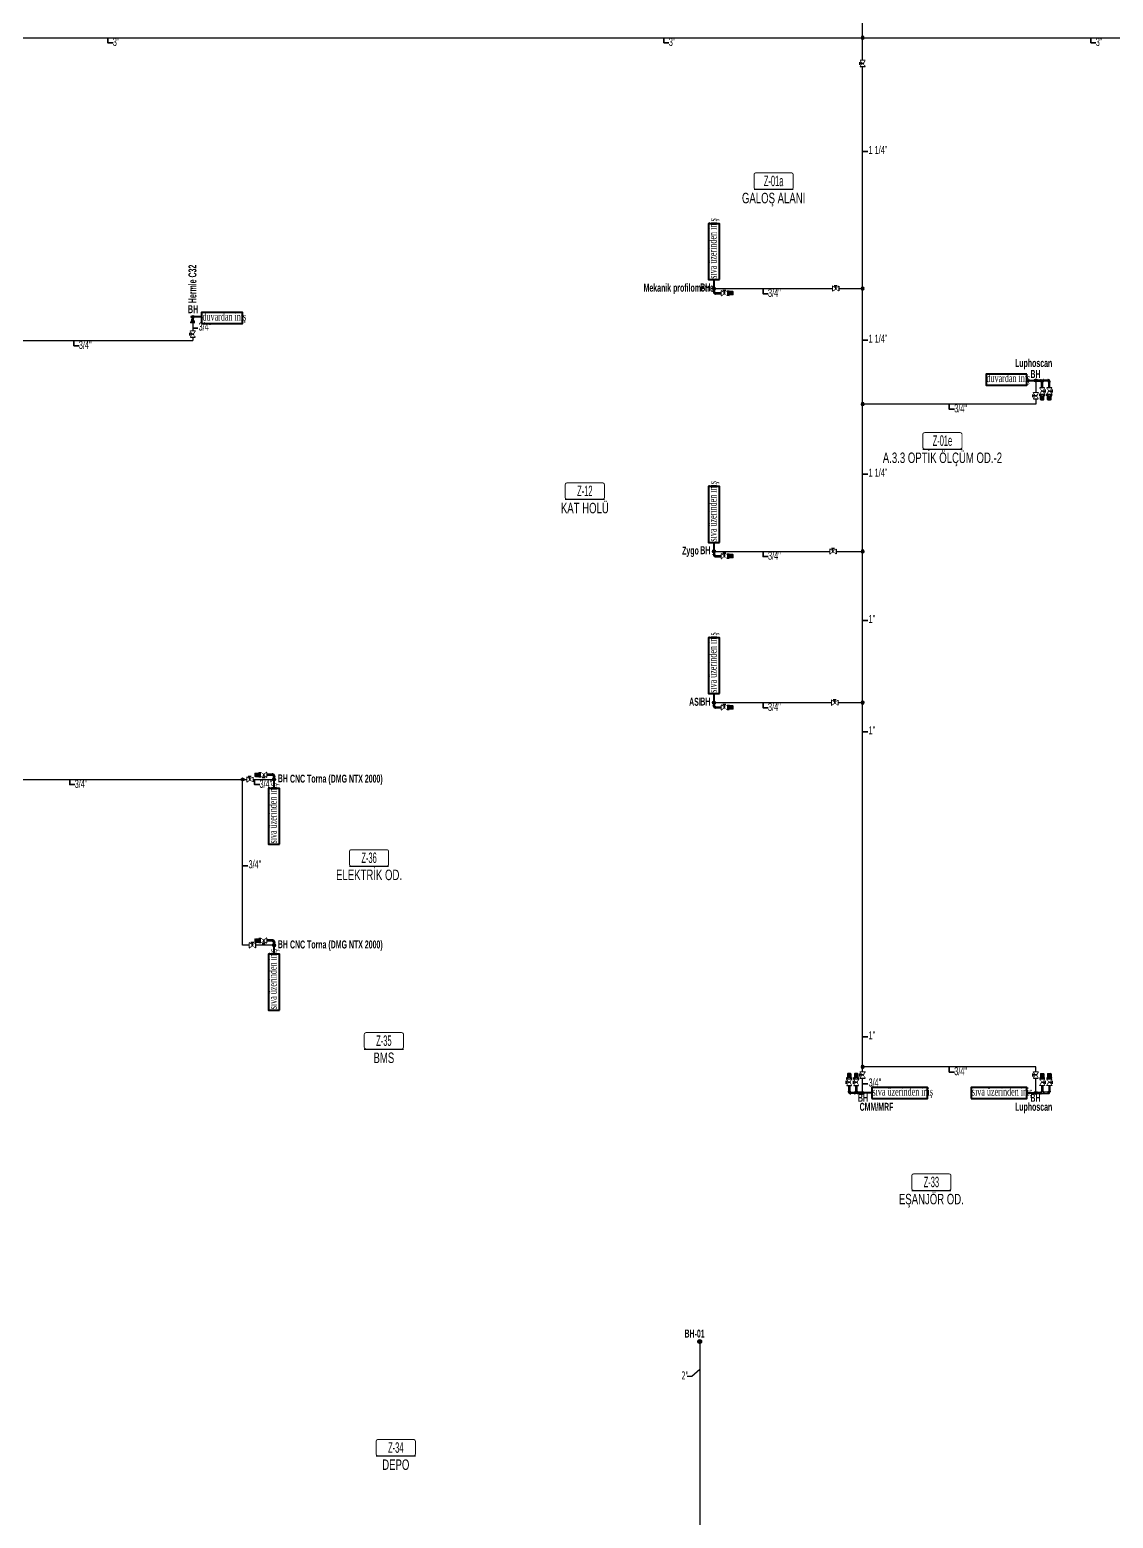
# Model space of a CAD drawing. Header units: centimetres. Extents: x 392964 to 515689, y 49661 to 58661.
# Drawn here: x 493120 to 495421, y 51812 to 54975 of the extents above; entities that cross this region are included whole.
import ezdxf
from ezdxf.enums import TextEntityAlignment as Align

# ---------------------------------------------------------------- set-up
doc = ezdxf.new("R2010")
doc.units = ezdxf.units.CM
doc.linetypes.add('MEDSISTEMBH_LINE', pattern=[1.5, 1.3, 0, -0.2])
for name, color, linetype in [('-M-MAHAL-DEBILER', 7, 'Continuous'), ('-M-MAHAL-ETIKET-NOT', 7, 'Continuous'), ('-M-MAHAL-ETIKET-NOTM', 7, 'Continuous'), ('-M-MAHAL-ETK-', 7, 'Continuous'), ('-M-MAHAL-HAVA-DEGISIM', 7, 'Continuous'), ('-M-MAHAL-NO', 7, 'Continuous'), ('-M-MAHAL-NOM', 7, 'Continuous'), ('-M-VALVE', 7, 'Continuous'), ('RAKOR02', 132, 'Continuous'), ('vana-kuresel02', 2, 'Continuous')]:
    doc.layers.add(name, color=color, linetype=linetype)
for name, color, linetype, lineweight in [('0-KRCN-BAS HAVA', 101, 'BASINÇ HAVA', 35), ('0-KRCN-IST-KÜRESEL VANA', 4, 'Continuous', 25), ('0-KRCN-SHT-KÜRESEL VANA', 4, 'Continuous', 25), ('_MDS_0', 7, 'Continuous', 30), ('_MDS_BORU_22.00X1.00_BASINÇLI HAVA', 5, 'Continuous', 30), ('_MDS_DOWN-22.00X1.00', 5, 'Continuous', 30), ('_MDS_TEE', 7, 'Continuous', 30), ('MED.GAZ YAZI', 2, '0-A_LINE', 40)]:
    doc.layers.add(name, color=color, linetype=linetype, lineweight=lineweight)
doc.styles.add('-M-ISSO-TEXT-TTF', font='ARIALN.TTF')
doc.styles.add('-M-MHLETK-NOT', font='romans.shx', dxfattribs={"width": 0.7})
doc.styles.add('-M-MHLETK-TEXT', font='ARIALN.TTF', dxfattribs={"width": 0.7})
doc.styles.add('BAYBURT XREF$0$TIMES', font='times.ttf')
doc.styles.add('BORU', font='tahoma.ttf', dxfattribs={"width": 0.5})
doc.styles.add('ON', font='ARIALN.TTF', dxfattribs={"width": 0.8, "height": 6})
doc.styles.add('OYAK', font='arialbd.ttf')
doc.styles.get("Standard").update_dxf_attribs({"font": 'arial.ttf'})
doc.styles.add('VRF CITY MULTI', font='tahoma.ttf', dxfattribs={"height": 15})
doc.linetypes.add('0-A_LINE', pattern='A,100,-1.5,["A",BORU,S=9,R=0,X=0,Y=-4.5],-9,6', length=116.5)
doc.linetypes.add('BASINÇ HAVA', pattern='A,0.5,-0.2,["BH",Standard,S=0.1,R=0,X=-0.1,Y=-0.05],-0.2', length=0.9)

# ---------------------------------------------------------------- blocks, each defined once
blk = doc.blocks.new('M-MHLETK-YNG')
at = {"layer": '-M-MAHAL-ETK-', "color": 0}
for p, q in [((-2.08, 0), (2.08, 0)), ((-1.16, 0), (-1.16, 0))]:
    blk.add_line(p, q, dxfattribs=at)
blk.add_lwpolyline([(-1.88, 1.74, 0.1, 0.1, 0), (1.88, 1.74, 0.1, 0.1, -0.414214), (2.08, 1.54, 0.1, 0.1, 0), (2.08, 0.2, 0.1, 0.1, -0.414214), (1.88, 0, 0.1, 0.1, 0), (-1.88, 0, 0.1, 0.1, -0.414214), (-2.08, 0.2, 0.1, 0.1, 0), (-2.08, 1.54, 0.1, 0.1, -0.414214)], format="xyseb", close=True, dxfattribs=at)
at = {"layer": '-M-MAHAL-DEBILER', "color": 4, "style": '-M-MHLETK-NOT', "width": 0.5, "flags": 8}
blk.add_attdef('DEBIS', text='', height=0.4, dxfattribs=at).set_placement((-2.17, 2.15), align=Align.MIDDLE_CENTER)
at = {"layer": '-M-MAHAL-DEBILER', "color": 191, "style": '-M-MHLETK-NOT', "width": 0.5, "flags": 8}
blk.add_attdef('DEBIR', text='', height=0.4, dxfattribs=at).set_placement((-1.61, 2.15), align=Align.MIDDLE_CENTER)
at = {"layer": '-M-MAHAL-DEBILER', "color": 31, "style": '-M-MHLETK-NOT', "width": 0.5, "flags": 8}
blk.add_attdef('DEBIF', text='', height=0.4, dxfattribs=at).set_placement((1.59, 2.15), align=Align.MIDDLE_CENTER)
at = {"layer": '-M-MAHAL-DEBILER', "color": 1, "style": '-M-MHLETK-NOT', "width": 0.5, "flags": 8}
blk.add_attdef('DEBIE', text='', height=0.4, dxfattribs=at).set_placement((2.32, 2.15), align=Align.MIDDLE_CENTER)
at = {"layer": '-M-MAHAL-ETIKET-NOT', "color": 3}
for tag, height, style, width, flags, p in [('KIS', 0.04, '-M-MHLETK-NOT', 0.5, 9, (-2.59, 1.62)), ('ALAN', 0.04, '-M-MHLETK-NOT', 0.5, 9, (-2.58, 1.56)), ('RH', 0.04, '-M-MHLETK-NOT', 0.5, 9, (-2.39, 1.62)), ('YUKSEKLIK', 0.04, '-M-MHLETK-NOT', 0.5, 9, (-2.32, 1.56)), ('YAZ', 0.04, '-M-MHLETK-NOT', 0.5, 9, (-2.18, 1.62)), ('MAH-ADI', 1.11, '-M-ISSO-TEXT-TTF', 0.8, 8, (0, -0.93))]:
    blk.add_attdef(tag, text='', height=height, dxfattribs=dict(at, style=style, width=width, flags=flags)).set_placement(p, align=Align.MIDDLE_CENTER)
at = {"layer": '-M-MAHAL-ETIKET-NOT', "color": 3, "style": '-M-MHLETK-NOT', "width": 0.5, "flags": 9}
for tag, p, height in [('HL', (-2.62, 1.49), 0.0286), ('KLKTR', (-2.62, 1.42), 0.04), ('RDY-BOY1', (-2.61, 1.37), 0.0286), ('RDY-BOY2', (-2.61, 1.32), 0.0286), ('RDY-BOY3', (-2.61, 1.27), 0.0286), ('RDY-BOY4', (-2.61, 1.22), 0.0286), ('KON-BOY1', (-2.61, 1.14), 0.0286), ('KON-BOY2', (-2.61, 1.09), 0.0286), ('KON-BOY3', (-2.61, 1.04), 0.0286), ('FCU-TIP1', (-2.61, 0.96), 0.0286), ('FCU-TIP2', (-2.61, 0.91), 0.0286), ('FCU-TIP3', (-2.61, 0.86), 0.0286), ('VRV-TIP1', (-2.61, 0.76), 0.0286), ('VRV-TIP2', (-2.61, 0.71), 0.0286), ('HLA', (-2.52, 1.49), 0.0286), ('FCU-ADET1', (-2.52, 0.96), 0.0286), ('FCU-ADET2', (-2.52, 0.91), 0.0286), ('FCU-ADET3', (-2.52, 0.86), 0.0286), ('VRV-ADET1', (-2.52, 0.76), 0.0286), ('VRV-ADET2', (-2.52, 0.71), 0.0286), ('RDY-TIP1', (-2.5, 1.37), 0.0286), ('RDY-TIP2', (-2.5, 1.32), 0.0286), ('RDY-TIP3', (-2.5, 1.27), 0.0286), ('RDY-TIP4', (-2.5, 1.22), 0.0286), ('KON-TIP1', (-2.5, 1.14), 0.0286), ('KON-TIP2', (-2.5, 1.09), 0.0286), ('KON-TIP3', (-2.5, 1.04), 0.0286), ('FCU-KAP1', (-2.4, 0.96), 0.0286), ('FCU-KAP2', (-2.4, 0.91), 0.0286), ('FCU-KAP3', (-2.4, 0.86), 0.0286), ('VRV-KAP1', (-2.4, 0.76), 0.0286), ('VRV-KAP2', (-2.4, 0.71), 0.0286), ('RDY-ADET1', (-2.39, 1.37), 0.0286), ('RDY-ADET2', (-2.39, 1.32), 0.0286), ('RDY-ADET3', (-2.39, 1.27), 0.0286), ('RDY-ADET4', (-2.39, 1.22), 0.0286), ('KON-ADET1', (-2.39, 1.14), 0.0286), ('KON-ADET2', (-2.39, 1.09), 0.0286), ('KON-ADET3', (-2.39, 1.04), 0.0286), ('FCU-DUY1', (-2.27, 0.96), 0.0286), ('FCU-DUY2', (-2.27, 0.91), 0.0286), ('FCU-DUY3', (-2.27, 0.86), 0.0286), ('VRV-DUY1', (-2.27, 0.76), 0.0286), ('VRV-DUY2', (-2.27, 0.71), 0.0286), ('RDY-ISI1', (-2.27, 1.37), 0.0286), ('RDY-ISI2', (-2.27, 1.32), 0.0286), ('RDY-ISI3', (-2.27, 1.27), 0.0286), ('RDY-ISI4', (-2.27, 1.22), 0.0286), ('KON-ISI1', (-2.27, 1.14), 0.0286), ('KON-ISI2', (-2.27, 1.09), 0.0286), ('KON-ISI3', (-2.27, 1.04), 0.0286), ('SHG', (-2.23, 1.49), 0.0286), ('AHU', (-2.23, 1.44), 0.0286), ('FCU-SOG1', (-2.15, 0.96), 0.0286), ('FCU-SOG2', (-2.15, 0.91), 0.0286), ('FCU-SOG3', (-2.15, 0.86), 0.0286), ('VRV-SOG1', (-2.15, 0.76), 0.0286), ('VRV-SOG2', (-2.15, 0.71), 0.0286), ('LHG', (-2.13, 1.49), 0.0286), ('RDY-BNP1', (-2.1, 1.37), 0.0286), ('RDY-BNP2', (-2.1, 1.32), 0.0286), ('RDY-BNP3', (-2.1, 1.27), 0.0286), ('RDY-BNP4', (-2.1, 1.22), 0.0286), ('KON-BNP1', (-2.1, 1.14), 0.0286), ('KON-BNP2', (-2.1, 1.09), 0.0286), ('KON-BNP3', (-2.1, 1.04), 0.0286), ('HG', (-2.04, 1.49), 0.0286), ('FCU-ISI1', (-2.04, 0.96), 0.0286), ('FCU-ISI2', (-2.04, 0.91), 0.0286), ('FCU-ISI3', (-2.04, 0.86), 0.0286), ('VRV-ISI1', (-2.04, 0.76), 0.0286), ('VRV-ISI2', (-2.04, 0.71), 0.0286), ('HGA', (-1.96, 1.49), 0.0286), ('EF', (-1.96, 1.44), 0.0286), ('RDY-BNK1', (-1.96, 1.37), 0.0286), ('RDY-BNK2', (-1.96, 1.32), 0.0286), ('RDY-BNK3', (-1.96, 1.27), 0.0286), ('RDY-BNK4', (-1.96, 1.22), 0.0286), ('KON-BNK1', (-1.96, 1.14), 0.0286), ('KON-BNK2', (-1.96, 1.09), 0.0286), ('KON-BNK3', (-1.96, 1.04), 0.0286), ('FCU-DEBI1', (-1.95, 0.96), 0.0286), ('FCU-DEBI2', (-1.95, 0.91), 0.0286), ('FCU-DEBI3', (-1.95, 0.86), 0.0286), ('VRV-DEBI1', (-1.95, 0.76), 0.0286), ('VRV-DEBI2', (-1.95, 0.71), 0.0286), ('FCU-BNP1', (-1.83, 0.96), 0.0286), ('FCU-BNP2', (-1.83, 0.91), 0.0286), ('FCU-BNP3', (-1.83, 0.86), 0.0286), ('VRV-BNP1', (-1.83, 0.76), 0.0286), ('VRV-BNP2', (-1.83, 0.71), 0.0286), ('FCU-BNK1', (-1.61, 0.96), 0.0286), ('FCU-BNK2', (-1.61, 0.91), 0.0286), ('FCU-BNK3', (-1.61, 0.86), 0.0286), ('VRV-BNK1', (-1.61, 0.76), 0.0286), ('VRV-BNK2', (-1.61, 0.71), 0.0286)]:
    blk.add_attdef(tag, p, '', height=height, dxfattribs=at)
at = {"layer": '-M-MAHAL-ETIKET-NOTM', "color": 3, "style": '-M-ISSO-TEXT-TTF', "width": 0.8, "flags": 8}
blk.add_attdef('MAH-ADI2', text='', height=1.11, dxfattribs=at).set_placement((0, -2.55), align=Align.MIDDLE_CENTER)
at = {"layer": '-M-MAHAL-HAVA-DEGISIM', "style": '-M-MHLETK-NOT', "width": 0.5, "flags": 8}
for tag, p in [('HAVADEG', (0, 3.61)), ('HAVA', (0, 2.4))]:
    blk.add_attdef(tag, text='', height=0.6, dxfattribs=at).set_placement(p, align=Align.MIDDLE_CENTER)
at = {"layer": '-M-MAHAL-NO', "color": 7, "style": '-M-MHLETK-TEXT', "width": 0.6, "flags": 8}
blk.add_attdef('MAH-NO', text='', height=1.11, dxfattribs=at).set_placement((0, 0.89), align=Align.MIDDLE_CENTER)
at = {"layer": '-M-MAHAL-NOM', "color": 7, "style": '-M-MHLETK-TEXT', "width": 0.6, "flags": 8}
blk.add_attdef('MAH-NOM', text='', height=1.11, dxfattribs=at).set_placement((0, 0.89), align=Align.MIDDLE_CENTER)
blk = doc.blocks.new('TEE')
at = {"layer": '_MDS_TEE'}
h = blk.add_hatch(color=256, dxfattribs=at)
h.dxf.hatch_style = 1
edge = h.paths.add_edge_path()
edge.add_arc((0, 0), 50, 0, 360)
blk.add_circle((0, 0), 50, dxfattribs=at)
blk = doc.blocks.new('G$C6C5B105C')
at = {"layer": '-M-VALVE', "color": 7}
for p, q in [((-3.3, 0), (-3.3, -3.4)), ((3.3, 0), (-3.3, 0)), ((-3.2, 0), (-3.2, -3.4)), ((3.2, 0), (3.2, -3.4)), ((3.3, 0), (3.3, -3.4)), ((-5, -3.3), (-5, -3.2)), ((-4.6, -3.6), (-5, -3.2)), ((-4.7, -3.6), (-5, -3.3)), ((-3.5, -3.6), (-4.6, -3.6)), ((-4.6, -3.7), (4.6, -3.7)), ((-3.2, -2.6), (-2.8, -2.6)), ((-3.2, -3.5), (-3.2, -2.6)), ((-3.1, -3.5), (-3.1, -2.6)), ((-1.8, -3.6), (-3, -3.6)), ((3, -3.7), (-3, -3.7)), ((-2.8, -2.7), (-2.8, -3.3)), ((-2.8, -2.7), (-2.7, -3.3)), ((-2.7, -2.6), (-2, -2.6)), ((-2.7, -2.7), (-2.6, -3.3)), ((-1.9, -3.3), (-1.9, -2.7)), ((-1.7, -3.3), (-1.8, -2.7)), ((-1.8, -3.3), (-1.8, -2.7)), ((-1.7, -2.6), (-1.4, -2.6)), ((-1.6, -3.3), (-1.6, -3.4)), ((-1.5, -3.3), (-1.5, -3.4)), ((-1.4, -3.7), (-1.5, -3.7)), ((-1.2, -1.5), (-1.4, -1.6)), ((-1.4, -1.6), (-1.2, -1.7)), ((-1.2, -1.7), (-1.4, -1.8)), ((-1.4, -1.8), (-1.2, -2)), ((-1.2, -2), (-1.4, -2.1)), ((-1.4, -2.1), (-1.2, -2.2)), ((-1.2, -2.2), (-1.4, -2.3)), ((-1.4, -2.3), (-1.2, -2.4)), ((-1.2, -2.4), (-1.4, -2.6)), ((-1.4, -2.6), (-1.2, -2.7)), ((-1.2, -2.7), (-1.4, -2.8)), ((-1.4, -2.8), (-1.2, -2.9)), ((-1.2, -2.9), (-1.4, -3.1)), ((-1.4, -3.1), (-1.3, -3.1)), ((-1.4, -3.1), (-1.3, -3.2)), ((-1.4, -3.2), (-1.2, -3.2)), ((-0.1, -3.7), (-1.4, -3.7)), ((-1.2, -1.3), (-1.3, -1.4)), ((-1.3, -1.4), (-1.2, -1.5)), ((-1.3, -3.2), (-1.2, -3.3)), ((1.4, -3.7), (0.1, -3.7)), ((1.3, -1.4), (1.2, -1.3)), ((1.3, -1.4), (1.2, -1.5)), ((1.2, -1.5), (1.4, -1.6)), ((1.4, -1.6), (1.2, -1.7)), ((1.2, -1.7), (1.4, -1.8)), ((1.4, -1.8), (1.2, -2)), ((1.2, -2), (1.4, -2.1)), ((1.4, -2.1), (1.2, -2.2)), ((1.2, -2.2), (1.4, -2.3)), ((1.4, -2.3), (1.2, -2.4)), ((1.2, -2.4), (1.4, -2.6)), ((1.4, -2.6), (1.2, -2.7)), ((1.2, -2.7), (1.4, -2.8)), ((1.4, -2.8), (1.2, -2.9)), ((1.2, -2.9), (1.4, -3.1)), ((1.3, -3.2), (1.2, -3.3)), ((1.4, -3), (1.3, -3)), ((1.4, -3.1), (1.3, -3.2)), ((1.7, -2.6), (1.4, -2.6)), ((1.4, -3.1), (1.4, -3.1)), ((1.5, -3.7), (1.4, -3.7)), ((1.5, -3.2), (1.5, -3.4)), ((1.6, -3.2), (1.6, -3.4)), ((1.6, -3.6), (1.7, -3.5)), ((1.7, -3.3), (1.8, -2.7)), ((1.8, -3.3), (1.8, -2.7)), ((1.8, -3.6), (3, -3.6)), ((1.9, -3.3), (1.9, -2.7)), ((2.7, -2.6), (2, -2.6)), ((2.7, -2.7), (2.6, -3.3)), ((2.8, -2.7), (2.7, -3.3)), ((2.8, -2.6), (3.2, -2.6)), ((2.8, -2.7), (2.8, -3.3)), ((3.1, -3.5), (3.1, -2.6)), ((3.2, -3.5), (3.2, -2.6)), ((3.5, -3.6), (4.6, -3.6)), ((4.6, -3.6), (5, -3.2)), ((4.7, -3.6), (5, -3.3)), ((5, -3.3), (5, -3.2))]:
    blk.add_line(p, q, dxfattribs=at)
at = {"layer": '-M-VALVE', "color": 8}
for p, q in [((-3.2, 0), (-3.3, -0.1)), ((3.3, 0), (3.2, -0.1)), ((-4.9, -3.2), (-5, -3.3)), ((-4.9, -3.3), (-4.9, -3.4)), ((-4.8, -3.4), (-4.8, -3.4)), ((-4.7, -3.5), (-4.8, -3.5)), ((-4.7, -3.6), (-4.7, -3.6)), ((-4.6, -3.6), (-4.6, -3.7)), ((-4.4, -3.6), (-4.5, -3.7)), ((-4.3, -3.6), (-4.3, -3.7)), ((-4.1, -3.6), (-4.2, -3.7)), ((-4, -3.6), (-4, -3.7)), ((-3.8, -3.6), (-3.9, -3.7)), ((-3.7, -3.6), (-3.7, -3.7)), ((-3.5, -3.6), (-3.6, -3.7)), ((-3.2, -3.5), (-3.4, -3.7)), ((-3.2, -0.2), (-3.3, -0.2)), ((-3.2, -0.3), (-3.3, -0.4)), ((-3.2, -0.5), (-3.3, -0.5)), ((-3.2, -0.6), (-3.3, -0.7)), ((-3.2, -0.7), (-3.3, -0.8)), ((-3.2, -0.9), (-3.3, -1)), ((-3.2, -1), (-3.3, -1.1)), ((-3.2, -1.2), (-3.3, -1.3)), ((-3.2, -1.4), (-3.3, -1.4)), ((-3.2, -1.5), (-3.3, -1.6)), ((-3.2, -1.7), (-3.3, -1.7)), ((-3.2, -1.8), (-3.3, -1.9)), ((-3.2, -2), (-3.3, -2)), ((-3.2, -2.1), (-3.3, -2.2)), ((-3.2, -2.3), (-3.3, -2.3)), ((-3.2, -2.4), (-3.3, -2.5)), ((-3.2, -2.6), (-3.3, -2.6)), ((-3.2, -2.7), (-3.3, -2.8)), ((-3.2, -2.9), (-3.3, -2.9)), ((-3.2, -3), (-3.3, -3.1)), ((-3.2, -3.2), (-3.3, -3.2)), ((-3.2, -3.3), (-3.3, -3.4)), ((-3.1, -3.4), (-3.2, -3.4)), ((-3.2, -3.6), (-3.1, -3.5)), ((-3.1, -3.6), (-3, -3.6)), ((-3, -3.7), (-2.9, -3.6)), ((-2.8, -3.7), (-2.7, -3.6)), ((-2.7, -3.7), (-2.6, -3.6)), ((-2.5, -3.7), (-2.4, -3.6)), ((-2.4, -3.7), (-2.3, -3.6)), ((-2.2, -3.7), (-2.1, -3.6)), ((-2.1, -3.7), (-2, -3.6)), ((-1.9, -3.7), (-1.8, -3.6)), ((-1.8, -3.7), (-1.5, -3.4)), ((-1.6, -3.4), (-1.4, -3.1)), ((1.2, -1.4), (-1.4, -1.6)), ((1.4, -1.6), (-1.4, -1.8)), ((1.4, -1.8), (-1.4, -2.1)), ((1.4, -2.1), (-1.4, -2.3)), ((1.4, -2.3), (-1.4, -2.6)), ((1.4, -2.6), (-1.4, -2.8)), ((1.4, -2.8), (-1.4, -3.1)), ((-0.4, -1.3), (-1.3, -1.4)), ((1.2, -2.9), (-1.3, -3.1)), ((-1.3, -3.2), (-1.3, -3.2)), ((-1.3, -3.2), (-1.3, -3.2)), ((0.2, -1.3), (-1.2, -1.5)), ((-1.2, -1.7), (1.2, -1.5)), ((1.2, -1.7), (-1.2, -2)), ((-1.2, -2.2), (1.2, -2)), ((1.2, -2.2), (-1.2, -2.4)), ((-1.2, -2.7), (1.2, -2.4)), ((1.2, -2.7), (-1.2, -2.9)), ((1.4, -3.1), (0.1, -3.2)), ((1.4, -3), (1.5, -3)), ((1.5, -3.1), (1.6, -3)), ((1.5, -3.2), (1.6, -3.1)), ((1.5, -3.4), (1.6, -3.3)), ((1.6, -3.5), (1.6, -3.4)), ((1.7, -3.7), (1.8, -3.6)), ((1.8, -3.7), (1.9, -3.6)), ((2, -3.7), (2.1, -3.6)), ((2.1, -3.7), (2.3, -3.6)), ((2.3, -3.7), (2.4, -3.6)), ((2.5, -3.7), (2.6, -3.6)), ((2.6, -3.7), (2.7, -3.6)), ((2.8, -3.7), (2.9, -3.6)), ((2.9, -3.7), (3, -3.6)), ((3.1, -3.5), (3.1, -3.4)), ((3.1, -3.4), (3.2, -3.4)), ((3.1, -3.7), (3.2, -3.5)), ((3.3, -0.2), (3.2, -0.2)), ((3.3, -0.3), (3.2, -0.4)), ((3.3, -0.5), (3.2, -0.5)), ((3.3, -0.6), (3.2, -0.7)), ((3.3, -0.7), (3.2, -0.8)), ((3.3, -0.9), (3.2, -1)), ((3.3, -1.1), (3.2, -1.1)), ((3.3, -1.2), (3.2, -1.3)), ((3.3, -1.4), (3.2, -1.4)), ((3.3, -1.5), (3.2, -1.6)), ((3.3, -1.7), (3.2, -1.7)), ((3.3, -1.8), (3.2, -1.9)), ((3.3, -2), (3.2, -2)), ((3.3, -2.1), (3.2, -2.2)), ((3.3, -2.3), (3.2, -2.4)), ((3.3, -2.4), (3.2, -2.5)), ((3.3, -2.6), (3.2, -2.7)), ((3.3, -2.7), (3.2, -2.8)), ((3.3, -2.9), (3.2, -3)), ((3.3, -3), (3.2, -3.1)), ((3.3, -3.2), (3.2, -3.3)), ((3.3, -3.3), (3.2, -3.4)), ((3.3, -3.5), (3.2, -3.5)), ((3.3, -3.6), (3.3, -3.6)), ((3.5, -3.6), (3.4, -3.7)), ((3.6, -3.6), (3.5, -3.7)), ((3.8, -3.6), (3.7, -3.7)), ((3.9, -3.6), (3.8, -3.7)), ((4.1, -3.6), (4, -3.7)), ((4.2, -3.6), (4.2, -3.7)), ((4.4, -3.6), (4.3, -3.7)), ((4.5, -3.6), (4.5, -3.7)), ((4.9, -3.4), (4.6, -3.7))]:
    blk.add_line(p, q, dxfattribs=at)
at = {"layer": '-M-VALVE', "color": 7, "extrusion": (2.61232e-16, 1, -2e-16)}
for p, q in [((1.3, -3.2), (-1.3, -3.2)), ((1.2, -1.3), (-1.2, -1.3))]:
    blk.add_line(p, q, dxfattribs=at)
at = {"layer": '-M-VALVE', "color": 7}
for centre, radius, start, end in [((-4.6, -3.5), 0.164, 222.6141, 270), ((-4.6, -3.5), 0.103, 222.6141, 270), ((-3.5, -3.4), 0.206, 270, 0), ((-3.5, -3.4), 0.267, 270, 0), ((-3, -3.5), 0.205, 180, 270), ((-3, -3.5), 0.103, 180, 270), ((-1.8, -3.4), 0.206, 270, 0), ((-1.8, -3.4), 0.308, 270, 0), ((-1.4, -3.3), 0.205, 92.7361, 180), ((-1.4, -3.3), 0.103, 92.7361, 180), ((-1.4, -3.4), 0.257, 270, 18.7241), ((1.4, -3.4), 0.257, 161.3204, 270), ((1.4, -3.2), 0.205, 0, 92.7361), ((1.4, -3.2), 0.103, 0, 92.7361), ((1.8, -3.4), 0.308, 180, 270), ((1.8, -3.4), 0.206, 180, 270), ((3, -3.5), 0.103, 270, 0), ((3, -3.5), 0.205, 270, 0), ((3.5, -3.4), 0.267, 180, 270), ((3.5, -3.4), 0.206, 180, 270), ((4.6, -3.5), 0.103, 270, 317.3859), ((4.6, -3.5), 0.164, 270, 317.3859)]:
    blk.add_arc(centre, radius, start, end, dxfattribs=at)
for centre, major_axis, ratio, start_param, end_param in [((-2.7, -2.7), (0, -0.103), 0.499054, 3.141593, 4.893196), ((-2.8, -2.7), (0, 0.103), 0.502318, 4.712389, 6.283185), ((-2.7, -3.3), (0, -0.108), 0.5, 4.712389, 8.034448), ((-2.6, -2.7), (0, -0.103), 0.499054, 3.141593, 4.893196), ((-2.8, -3.3), (0, -0.108), 0.5, 7.24851, 8.034448), ((-2, -2.7), (0, 0.103), 0.811399, 4.749961, 6.283185), ((-1.9, -3.3), (0, 0.108), 0.809017, 3.495105, 4.766088), ((-1.8, -3.3), (0, 0.108), 0.809017, 1.596677, 4.766088), ((-1.7, -2.7), (0, 0.103), 0.808856, 0, 1.638834), ((-1.7, -2.7), (0, 0.103), 0.808856, 0, 1.638834)]:
    blk.add_ellipse(centre, major_axis=major_axis, ratio=ratio, start_param=start_param, end_param=end_param, dxfattribs=at)
at = {"layer": '-M-VALVE', "color": 7, "extrusion": (0, 0, -1)}
for centre, major_axis, ratio, start_param, end_param in [((1.7, -2.7), (0, 0.103), 0.808856, 0, 1.638834), ((1.7, -2.7), (0, 0.103), 0.808856, 0, 1.638834), ((1.8, -3.3), (0, 0.108), 0.809017, 1.596677, 4.766088), ((1.9, -3.3), (0, 0.108), 0.809017, 3.495105, 4.766088), ((2, -2.7), (0, 0.103), 0.811399, 4.749961, 6.283185), ((2.6, -2.7), (0, -0.103), 0.499054, 3.141593, 4.893196), ((2.7, -3.3), (0, -0.108), 0.5, 4.712389, 8.034448), ((2.7, -2.7), (0, -0.103), 0.499054, 3.141593, 4.893196), ((2.8, -3.3), (0, -0.108), 0.5, 7.24851, 8.034448), ((2.8, -2.7), (0, 0.103), 0.502318, 4.712389, 6.283185)]:
    blk.add_ellipse(centre, major_axis=major_axis, ratio=ratio, start_param=start_param, end_param=end_param, dxfattribs=at)
blk = doc.blocks.new('0-MEK-SHT-KÜRESELVANA')
at = {"layer": '0-KRCN-IST-KÜRESEL VANA'}
blk.add_hatch(color=256, dxfattribs=at).paths.add_polyline_path([(1.4, 0, 1), (-1.4, 0, 1)])
for p, q in [((-1.1, 0.9), (-4.2, 3)), ((-4.2, -3.1), (-4.2, 3)), ((-4.2, 3), (-4.2, -3.1)), ((-2.4, 4.6), (2.3, 4.6)), ((0, 4.6), (-2.4, 4.6)), ((0, 0), (0, 4.6)), ((2.3, 4.6), (0, 4.6)), ((1.1, 0.8), (4.3, 3)), ((4.3, -3.1), (4.3, 3)), ((4.3, 3), (4.3, -3.1)), ((-4.2, -3.1), (-1.1, -0.9)), ((4.3, -3.1), (1.1, -0.8))]:
    blk.add_line(p, q, dxfattribs=at)
for points in [[(-4.5, 3.7), (-5, 3.7), (-5, -3.8), (-4.5, -3.8)], [(4.6, 3.7), (5, 3.7), (5, -3.8), (4.6, -3.8)]]:
    blk.add_lwpolyline(points, close=True, dxfattribs=at)
blk.add_circle((0, 0), 1.42, dxfattribs=at)
blk.add_wipeout([(4.3, 3), (4.3, -3.1), (1.1, -0.9), (1.2, -0.8), (1.2, -0.7), (1.2, -0.7), (1.3, -0.6), (1.3, -0.5), (1.4, -0.4), (1.4, -0.3), (1.4, -0.2), (1.4, -0.1), (1.4, 0), (1.4, 0.1), (1.4, 0.2), (1.4, 0.2), (1.4, 0.3), (1.4, 0.4), (1.3, 0.5), (1.3, 0.6), (1.2, 0.7), (1.2, 0.7), (1.2, 0.8), (1.1, 0.8), (1.1, 0.9)]).dxf.layer = '0-KRCN-IST-KÜRESEL VANA'
blk.add_wipeout([(-4.2, 3), (-4.2, -3.1), (-1.1, -0.9), (-1.2, -0.8), (-1.2, -0.7), (-1.2, -0.7), (-1.3, -0.6), (-1.3, -0.5), (-1.4, -0.4), (-1.4, -0.3), (-1.4, -0.2), (-1.4, -0.1), (-1.4, 0), (-1.4, 0.1), (-1.4, 0.2), (-1.4, 0.2), (-1.4, 0.3), (-1.4, 0.4), (-1.3, 0.5), (-1.3, 0.6), (-1.2, 0.7), (-1.2, 0.7), (-1.2, 0.8), (-1.1, 0.8), (-1.1, 0.9)]).dxf.layer = '0-KRCN-IST-KÜRESEL VANA'
blk = doc.blocks.new('A$C6A0AA91C')
at = {"layer": 'RAKOR02', "ltscale": 0.2}
for p, q in [((0, -15), (0, 14)), ((1, 19), (12, 19)), ((1, 10), (12, 10)), ((13, -15), (13, 14)), ((13, -14), (13, 14)), ((16, 14), (13, 11)), ((13, -11), (13, 11)), ((26, 14), (16, 14)), ((16, -14), (16, 14)), ((26, -14), (26, 14)), ((29, 12), (26, 12)), ((37, 14), (29, 14)), ((29, -14), (29, 14)), ((37, -14), (37, 14)), ((40, 12), (37, 12)), ((43, 14), (40, 14)), ((40, -14), (40, 14)), ((43, -14), (43, 14)), ((43, 14), (46, 11)), ((46, -11), (46, 11)), ((12, -10), (1, -10)), ((12, -19), (1, -19)), ((16, -14), (13, -11)), ((26, -14), (16, -14)), ((29, -12), (26, -12)), ((37, -14), (29, -14)), ((40, -12), (37, -12)), ((43, -14), (40, -14)), ((43, -14), (46, -11))]:
    blk.add_line(p, q, dxfattribs=at)
for centre, radius, start, end in [((9, 15), 9.04, 150.1372, 209.8628), ((43, 0), 42.7, 166.3823, 193.6177), ((4, 15), 9.04, 330.1372, 29.8628), ((-29, 0), 42.7, 346.3823, 13.6177), ((9, -15), 9.04, 150.1372, 209.8628), ((4, -15), 9.04, 330.1372, 29.8628)]:
    blk.add_arc(centre, radius, start, end, dxfattribs=at)

msp = doc.modelspace()

# ---------------------------------------------------------------- hatches: boundary and pattern name
at = {"layer": '_MDS_BORU_22.00X1.00_BASINÇLI HAVA', "linetype": 'MEDSISTEMBH_LINE', "ltscale": 80}
h = msp.add_hatch(color=3, dxfattribs=at)
h.dxf.hatch_style = 1
edge = h.paths.add_edge_path()
edge.add_arc((494543.2, 52187.4), 4, 0, 360)
edge = h.paths.add_edge_path(flags=16)
edge.add_arc((494543.2, 52187.4), 2, 0, 360)
at = {"layer": '_MDS_DOWN-22.00X1.00'}
for points in [[(494576.6, 54424.8, -1), (494570.1, 54424.8, -1)], [(493466.2, 54361.4, -1), (493466.2, 54367.9, -1)], [(495257, 54226.3, 1), (495257, 54232.8, 1)], [(494576.6, 53866.4, -1), (494570.1, 53866.4, -1)], [(494576.6, 53545, -1), (494570.1, 53545, -1)], [(493635.9, 53381.7, 1), (493642.4, 53381.7, 1)], [(493635.9, 53029.4, 1), (493642.4, 53029.4, 1)], [(494889.1, 52719.1, 1), (494889.1, 52712.6, 1)], [(495257, 52719.1, -1), (495257, 52712.6, -1)]]:
    msp.add_hatch(color=256, dxfattribs=at).paths.add_polyline_path(points)

# ---------------------------------------------------------------- linework, layer by layer
at = {"layer": '0-KRCN-BAS HAVA', "color": 4, "ltscale": 150}
for points in [[(493297, 54947), (493286, 54947), (493286, 54957.9)], [(494477.8, 54947), (494466.9, 54947), (494466.9, 54957.9)], [(495384.7, 54947), (495373.8, 54947), (495373.8, 54957.9)], [(494889.1, 54716.2), (494900.1, 54716.2)], [(494688.6, 54413.9), (494677.7, 54413.9), (494677.7, 54424.8)], [(493466.2, 54341), (493477.1, 54341)], [(493224.9, 54303.3), (493213.9, 54303.3), (493213.9, 54314.2)], [(494889.1, 54315.3), (494900.1, 54315.3)], [(495084, 54168.5), (495073.1, 54168.5), (495073.1, 54179.5)], [(494889.1, 54030.5), (494900.1, 54030.5)], [(494688.6, 53855.5), (494677.7, 53855.5), (494677.7, 53866.4)], [(494889.1, 53719.6), (494900.1, 53719.6)], [(494688.6, 53534), (494677.7, 53534), (494677.7, 53545)], [(494889.1, 53483.1), (494900.1, 53483.1)], [(493216, 53370.8), (493205.1, 53370.8), (493205.1, 53381.7)], [(493608.5, 53370.8), (493597.6, 53370.8), (493597.6, 53381.7)], [(493572.2, 53198.4), (493583.2, 53198.4)], [(494889.1, 52835), (494900.1, 52835)], [(495084, 52760.1), (495073.1, 52760.1), (495073.1, 52771.1)], [(494889.1, 52734.7), (494900.1, 52734.7)]]:
    msp.add_lwpolyline(points, dxfattribs=at)
at = {"layer": '_MDS_BORU_22.00X1.00_BASINÇLI HAVA', "linetype": 'MEDSISTEMBH_LINE', "ltscale": 80}
for p, q in [((494889.1, 52715.8), (494889.1, 55140.7)), ((486258.4, 54957.9), (496796.1, 54957.9)), ((494571.6, 54417.7), (494571.6, 54418.8)), ((494575.3, 54418.8), (494571.6, 54418.8)), ((494575.3, 54417.7), (494571.6, 54417.7)), ((494572.1, 54422.2), (494572.1, 54418.8)), ((494573.4, 54424.8), (494889.1, 54424.8)), ((494574.8, 54422.2), (494574.8, 54418.8)), ((494575.3, 54417.7), (494575.3, 54418.8)), ((493464.3, 54358.7), (493464.3, 54359.8)), ((493468, 54359.8), (493464.3, 54359.8)), ((493468, 54358.7), (493464.3, 54358.7)), ((493464.8, 54361.6), (493464.8, 54359.8)), ((493464.8, 54358.7), (493464.8, 54354.9)), ((493466.2, 54364.6), (493466.2, 54314.2)), ((493467.5, 54361.6), (493467.5, 54359.8)), ((493467.5, 54358.7), (493467.5, 54354.9)), ((493468, 54358.7), (493468, 54359.8)), ((485826.4, 54314.2), (493466.2, 54314.2)), ((495257, 54229.5), (495257, 54179.5)), ((495259.4, 54230.9), (495267.2, 54230.9)), ((495259.4, 54228.2), (495267.2, 54228.2)), ((495267.2, 54231.4), (495268.3, 54231.4)), ((495268.3, 54230.9), (495273, 54230.9)), ((495268.8, 54226), (495268.8, 54227.2)), ((495272.5, 54227.2), (495268.8, 54227.2)), ((495272.5, 54226), (495268.8, 54226)), ((495272.5, 54226), (495272.5, 54227.2)), ((495274.1, 54231.4), (495273, 54231.4)), ((495274.1, 54230.9), (495282.2, 54230.9)), ((495282.2, 54228.2), (495274.1, 54228.2)), ((495283.3, 54231.4), (495282.2, 54231.4)), ((495283.3, 54230.9), (495284, 54230.9)), ((495283.8, 54226), (495283.8, 54227.2)), ((495287.5, 54227.2), (495283.8, 54227.2)), ((495287.5, 54226), (495283.8, 54226)), ((495287, 54227.9), (495287, 54227.2)), ((495287.5, 54226), (495287.5, 54227.2)), ((495257, 54179.5), (494889.1, 54179.5)), ((494572.1, 53863.8), (494572.1, 53860.4)), ((494573.4, 53866.4), (494889.1, 53866.4)), ((494574.8, 53863.8), (494574.8, 53860.4)), ((494571.6, 53859.3), (494571.6, 53860.4)), ((494575.3, 53860.4), (494571.6, 53860.4)), ((494575.3, 53859.3), (494571.6, 53859.3)), ((494575.3, 53859.3), (494575.3, 53860.4)), ((494571.6, 53537.8), (494571.6, 53538.9)), ((494575.3, 53538.9), (494571.6, 53538.9)), ((494575.3, 53537.8), (494571.6, 53537.8)), ((494572.1, 53542.3), (494572.1, 53538.9)), ((494573.4, 53545), (494889.1, 53545)), ((494574.8, 53542.3), (494574.8, 53538.9)), ((494575.3, 53537.8), (494575.3, 53538.9)), ((493637.3, 53388.9), (493637.3, 53387.8)), ((493637.3, 53388.9), (493641, 53388.9)), ((493637.3, 53387.8), (493641, 53387.8)), ((493637.8, 53384.4), (493637.8, 53387.8)), ((493640.5, 53384.4), (493640.5, 53387.8)), ((493641, 53388.9), (493641, 53387.8)), ((493572.2, 53381.7), (493639.2, 53381.7)), ((493639.2, 53029.4), (493572.2, 53029.4)), ((493637.3, 53036.5), (493637.3, 53035.4)), ((493637.3, 53036.5), (493641, 53036.5)), ((493637.3, 53035.4), (493641, 53035.4)), ((493637.8, 53032), (493637.8, 53035.4)), ((493640.5, 53032), (493640.5, 53035.4)), ((493641, 53036.5), (493641, 53035.4)), ((495257, 52771.1), (494889.1, 52771.1)), ((495257, 52715.8), (495257, 52771.1)), ((494858.6, 52719.3), (494858.6, 52718.2)), ((494858.6, 52719.3), (494862.3, 52719.3)), ((494858.6, 52718.2), (494862.3, 52718.2)), ((494859.1, 52717.5), (494859.1, 52718.2)), ((494862.8, 52714.5), (494862.1, 52714.5)), ((494862.3, 52719.3), (494862.3, 52718.2)), ((494862.8, 52714), (494864, 52714)), ((494864, 52717.2), (494872, 52717.2)), ((494872, 52714.5), (494864, 52714.5)), ((494872, 52714), (494873.1, 52714)), ((494877.8, 52714.5), (494873.1, 52714.5)), ((494873.6, 52719.3), (494873.6, 52718.2)), ((494873.6, 52719.3), (494877.3, 52719.3)), ((494873.6, 52718.2), (494877.3, 52718.2)), ((494877.3, 52719.3), (494877.3, 52718.2)), ((494879, 52714), (494877.8, 52714)), ((494886.7, 52717.2), (494879, 52717.2)), ((494886.7, 52714.5), (494879, 52714.5)), ((495259.4, 52717.2), (495267.2, 52717.2)), ((495259.4, 52714.5), (495267.2, 52714.5)), ((495267.2, 52714), (495268.3, 52714)), ((495268.3, 52714.5), (495273, 52714.5)), ((495268.8, 52719.3), (495268.8, 52718.2)), ((495272.5, 52719.3), (495268.8, 52719.3)), ((495272.5, 52718.2), (495268.8, 52718.2)), ((495272.5, 52719.3), (495272.5, 52718.2)), ((495274.1, 52714), (495273, 52714)), ((495282.2, 52717.2), (495274.1, 52717.2)), ((495274.1, 52714.5), (495282.2, 52714.5)), ((495283.3, 52714), (495282.2, 52714)), ((495283.3, 52714.5), (495284, 52714.5)), ((495283.8, 52719.3), (495283.8, 52718.2)), ((495287.5, 52719.3), (495283.8, 52719.3)), ((495287.5, 52718.2), (495283.8, 52718.2)), ((495287, 52717.5), (495287, 52718.2)), ((495287.5, 52719.3), (495287.5, 52718.2))]:
    msp.add_line(p, q, dxfattribs=at)
at = {"layer": '_MDS_BORU_22.00X1.00_BASINÇLI HAVA', "ltscale": 3}
for p in [(485135.1, 53381.7), (493572.2, 53029.4)]:
    msp.add_line(p, (493572.2, 53381.7), dxfattribs=at)
at = {"layer": '_MDS_BORU_22.00X1.00_BASINÇLI HAVA', "color": 3, "linetype": 'MEDSISTEMBH_LINE', "ltscale": 80}
msp.add_line((494543.2, 52187.4), (494543.2, 50320.3), dxfattribs=at)
at = {"layer": '_MDS_BORU_22.00X1.00_BASINÇLI HAVA', "color": 3, "linetype": 'MEDSISTEMBH_LINE', "ltscale": 80, "elevation": 0}
msp.add_lwpolyline([(494516.7, 52113.9), (494526.3, 52113.9), (494543.2, 52128.8)], dxfattribs=at)
at = {"layer": '_MDS_BORU_22.00X1.00_BASINÇLI HAVA', "color": 3, "linetype": 'MEDSISTEMBH_LINE', "ltscale": 80}
for radius in [4, 2, 2]:
    msp.add_circle((494543.2, 52187.4), radius, dxfattribs=at)
at = {"layer": '_MDS_BORU_22.00X1.00_BASINÇLI HAVA', "linetype": 'MEDSISTEMBH_LINE', "ltscale": 80}
for centre, radius, start, end in [((495268.3, 54227.2), 1, 0, 90), ((495273, 54227.2), 1, 90, 180), ((495283.3, 54227.2), 1, 0, 90), ((495284, 54227.9), 3, 0, 90), ((494862.1, 52717.5), 3, 180, 270), ((494862.8, 52718.2), 1, 180, 270), ((494873.1, 52718.2), 1, 270, 0), ((494877.8, 52718.2), 1, 180, 270), ((495268.3, 52718.2), 1, 270, 0), ((495273, 52718.2), 1, 180, 270), ((495283.3, 52718.2), 1, 270, 0), ((495284, 52717.5), 3, 270, 0)]:
    msp.add_arc(centre, radius, start, end, dxfattribs=at)
at = {"layer": '_MDS_DOWN-22.00X1.00'}
for centre in [(494573.4, 54424.8), (493466.2, 54364.6), (495257, 54229.5), (494573.4, 53866.4), (494573.4, 53545), (493639.2, 53381.7), (493639.2, 53029.4), (494889.1, 52715.8), (495257, 52715.8)]:
    msp.add_circle(centre, 3.25, dxfattribs=at)
at = {"layer": 'MED.GAZ YAZI', "color": 2, "ltscale": 50}
for p, q in [((494573.4, 54444), (494573.4, 54428.1)), ((493485.3, 54364.6), (493469.4, 54364.6)), ((495237.9, 54229.5), (495253.8, 54229.5)), ((494573.4, 53885.5), (494573.4, 53869.7)), ((494573.4, 53564.1), (494573.4, 53548.2)), ((493639.2, 53362.6), (493639.2, 53378.5)), ((493639.2, 53010.2), (493639.2, 53026.1)), ((494908.3, 52715.8), (494892.4, 52715.8)), ((495237.9, 52715.8), (495253.8, 52715.8))]:
    msp.add_line(p, q, dxfattribs=at)
for points in [[(494585.1, 54444), (494585.1, 54562.5), (494561.7, 54562.5), (494561.7, 54444)], [(493485.3, 54350.9), (493571.8, 54350.9), (493571.8, 54374.3), (493485.3, 54374.3)], [(495237.9, 54243.2), (495151.4, 54243.2), (495151.4, 54219.8), (495237.9, 54219.8)], [(494585.1, 53885.5), (494585.1, 54004.1), (494561.7, 54004.1), (494561.7, 53885.5)], [(494585.1, 53564.1), (494585.1, 53682.6), (494561.7, 53682.6), (494561.7, 53564.1)], [(493650.9, 53244.1), (493650.9, 53362.6), (493627.5, 53362.6), (493627.5, 53244.1)], [(493650.9, 52891.7), (493650.9, 53010.2), (493627.5, 53010.2), (493627.5, 52891.7)], [(494908.3, 52704.1), (495026.8, 52704.1), (495026.8, 52727.5), (494908.3, 52727.5)], [(495119.4, 52704.1), (495237.9, 52704.1), (495237.9, 52727.5), (495119.4, 52727.5)]]:
    msp.add_lwpolyline(points, close=True, dxfattribs=at)

# ---------------------------------------------------------------- block references
at = {"layer": '-M-MAHAL-ETK-', "xscale": 20, "yscale": 20, "zscale": 20}
for p, values in [((494700.1, 54635.8), {'MAH-NO': 'Z-01a', 'MAH-ADI': 'GALOŞ ALANI'}), ((495058.6, 54083.9), {'MAH-NO': 'Z-01e', 'MAH-ADI': 'A.3.3 OPTİK ÖLÇÜM OD.-2'}), ((494299.1, 53977.1), {'MAH-NO': 'Z-12', 'MAH-ADI': 'KAT HOLÜ'}), ((493840.8, 53197.6), {'MAH-NO': 'Z-36', 'MAH-ADI': 'ELEKTRİK OD.'}), ((493872.3, 52809), {'MAH-NO': 'Z-35', 'MAH-ADI': 'BMS'}), ((495035.1, 52508.7), {'MAH-NO': 'Z-33', 'MAH-ADI': 'EŞANJÖR OD.'}), ((493897.6, 51944.4), {'MAH-NO': 'Z-34', 'MAH-ADI': 'DEPO'})]:
    msp.add_blockref('M-MHLETK-YNG', p, dxfattribs=at).add_auto_attribs(values)
at = {"layer": '-M-VALVE', "color": 7}
msp.add_blockref('G$C6C5B105C', (493466.1, 54356.2), dxfattribs=at)
at = {"layer": '_MDS_TEE', "xscale": -0.065, "yscale": 0.065, "zscale": 0.065}
for p, rotation in [((494889.1, 54957.9), 89.99999999999993), ((494889.1, 54424.8), 89.9999999999999), ((494889.1, 54179.5), 89.9999999999999), ((494889.1, 53866.4), 89.9999999999999), ((494889.1, 53545), 89.9999999999999), ((494889.1, 52771.1), 89.99999999999984)]:
    msp.add_blockref('TEE', p, dxfattribs=dict(at, rotation=rotation))
at = {"layer": '_MDS_TEE', "xscale": 0.065, "yscale": 0.065, "zscale": 0.065}
msp.add_blockref('TEE', (493572.2, 53381.7, 0), dxfattribs=at)
at = {"layer": 'vana-kuresel02', "ltscale": 0.5, "xscale": 0.2603184883086871, "yscale": 0.2603184883086871, "zscale": 0.2603184883086871}
for p in [(494602.1, 54414.8), (494602.1, 53856.4), (494602.1, 53534.9)]:
    msp.add_blockref('A$C6A0AA91C', p, dxfattribs=at)

# ---------------------------------------------------------------- texts
at = {"layer": '0-KRCN-BAS HAVA', "color": 4, "ltscale": 150, "style": 'ON', "width": 0.8}
for s, p in [('3"', (493296.5, 54940.3)), ('3"', (494477.4, 54940.3)), ('3"', (495384.2, 54940.3)), ('1 1/4"', (494901.6, 54710.9)), ('3/4"', (494688.1, 54407.1)), ('3/4"', (493478.7, 54335.7)), ('3/4"', (493224.4, 54296.6)), ('1 1/4"', (494901.6, 54310)), ('3/4"', (495083.6, 54161.8)), ('1 1/4"', (494901.6, 54025.2)), ('3/4"', (494688.1, 53848.7)), ('1"', (494901.6, 53714.3)), ('3/4"', (494688.1, 53527.3)), ('1"', (494901.6, 53477.8)), ('3/4"', (493215.6, 53364)), ('3/4"', (493608.1, 53364)), ('3/4"', (493584.7, 53193.1)), ('1"', (494901.6, 52829.7)), ('3/4"', (495083.6, 52753.4)), ('3/4"', (494901.6, 52729.4))]:
    msp.add_text(s, height=17, dxfattribs=at).set_placement(p)
at = {"layer": '_MDS_0', "color": 61, "style": 'OYAK', "width": 0.5}
msp.add_text('Hermle C32', height=17, rotation=90, dxfattribs=at).set_placement((493479.3, 54393.9), align=Align.BOTTOM_LEFT)
for s, p in [('Mekanik profilometre', (494423.9, 54413)), ('Luphoscan', (495212.8, 54253)), ('CNC Torna (DMG NTX 2000)', (493672.9, 53369.9)), ('CNC Torna (DMG NTX 2000)', (493672.9, 53017.5)), ('CMM/MRF', (494882.7, 52672.6)), ('Luphoscan', (495212.8, 52672.6))]:
    msp.add_text(s, height=17, dxfattribs=at).set_placement(p, align=Align.BOTTOM_LEFT)
at = {"layer": '_MDS_0', "style": 'OYAK', "width": 0.5}
for s, p in [('BH', (494554.9, 54413.6)), ('BH', (493467, 54367.4)), ('BH', (495256.2, 54229.7)), ('BH', (494554.9, 53855.2)), ('BH', (494554.9, 53533.8)), ('BH', (493657.7, 53370.5)), ('BH', (493657.7, 53018.1)), ('BH', (494889.9, 52691.7)), ('BH', (495256.2, 52691.7)), ('BH-01', (494532.2, 52190.8, 0))]:
    msp.add_text(s, height=17, dxfattribs=at).set_placement(p, align=Align.BOTTOM_CENTER)
at = {"layer": '_MDS_0', "color": 61, "style": 'OYAK', "width": 0.5}
for s, p in [('Zygo ', (494545.3, 53854.6)), ('ASI', (494545.3, 53533.2))]:
    msp.add_text(s, height=17, dxfattribs=at).set_placement(p, align=Align.BOTTOM_RIGHT)
at = {"layer": '_MDS_BORU_22.00X1.00_BASINÇLI HAVA', "color": 3, "linetype": 'MEDSISTEMBH_LINE', "ltscale": 80, "style": 'VRF CITY MULTI', "width": 0.7}
msp.add_text('2"', height=17, dxfattribs=at).set_placement((494512.1, 52115.5, 0), align=Align.MIDDLE)
at = {"layer": 'MED.GAZ YAZI', "color": 2, "ltscale": 50, "style": 'BAYBURT XREF$0$TIMES', "width": 0.6}
for p in [(494579.1, 54445.7), (494579.1, 53887.3), (494579.1, 53565.9), (493644.9, 53245.9), (493644.9, 52893.5)]:
    msp.add_text('sıva üzerinden iniş', height=17, rotation=90, dxfattribs=at).set_placement(p)
for s, p in [('duvardan iniş', (493487.1, 54356.8)), ('duvardan iniş', (495152.2, 54226.1)), ('sıva üzerinden iniş', (494910, 52710.1)), ('sıva üzerinden iniş', (495121.2, 52710.1))]:
    msp.add_text(s, height=17, dxfattribs=at).set_placement(p)

# ---------------------------------------------------------------- next in the draw order: block references
at = {"layer": '0-KRCN-SHT-KÜRESEL VANA', "xscale": 1.333333333333333, "yscale": 1.333333333333333, "zscale": 1.333333333333333, "rotation": 90}
for p in [(494889.1, 54903.1), (493466.2, 54328), (495257, 54197), (494889.1, 52754), (495257, 52754)]:
    msp.add_blockref('0-MEK-SHT-KÜRESELVANA', p, dxfattribs=at)
at = {"layer": '0-KRCN-SHT-KÜRESEL VANA', "xscale": 1.333333333333333, "yscale": 1.333333333333333, "zscale": 1.333333333333333}
for p in [(494832, 54424.8), (494595.4, 54414.8), (494595.4, 53856.4), (494826, 53866.4), (494830, 53545), (494595.4, 53535), (493587.6, 53381.7), (493593, 53029.4)]:
    msp.add_blockref('0-MEK-SHT-KÜRESELVANA', p, dxfattribs=at)

# ---------------------------------------------------------------- next in the draw order: linework, layer by layer
at = {"layer": '_MDS_BORU_22.00X1.00_BASINÇLI HAVA', "linetype": 'MEDSISTEMBH_LINE', "ltscale": 80}
for p, q in [((494576.3, 54416.7), (494577.4, 54416.7)), ((494576.3, 54413), (494576.3, 54416.7)), ((494576.3, 54413), (494577.4, 54413)), ((494577.4, 54413), (494577.4, 54416.7)), ((494577.4, 54416.2), (494588.7, 54416.2)), ((494577.4, 54413.5), (494588.7, 54413.5)), ((494576.3, 53858.3), (494577.4, 53858.3)), ((494576.3, 53854.6), (494576.3, 53858.3)), ((494576.3, 53854.6), (494577.4, 53854.6)), ((494577.4, 53854.6), (494577.4, 53858.3)), ((494577.4, 53857.8), (494588.7, 53857.8)), ((494577.4, 53855.1), (494588.7, 53855.1)), ((494576.3, 53536.8), (494577.4, 53536.8)), ((494576.3, 53533.1), (494576.3, 53536.8)), ((494576.3, 53533.1), (494577.4, 53533.1)), ((494577.4, 53533.1), (494577.4, 53536.8)), ((494577.4, 53536.3), (494588.7, 53536.3)), ((494577.4, 53533.6), (494588.7, 53533.6))]:
    msp.add_line(p, q, dxfattribs=at)
for centre, radius in [((494576.3, 54417.7), 4.2), ((494576.3, 54417.7), 1.5), ((494576.3, 53859.3), 4.2), ((494576.3, 53859.3), 1.5), ((494576.3, 53537.8), 4.2), ((494576.3, 53537.8), 1.5)]:
    msp.add_arc(centre, radius, 180, 270, dxfattribs=at)

# ---------------------------------------------------------------- next in the draw order: block references
at = {"layer": 'vana-kuresel02', "ltscale": 0.5, "yscale": 0.2603184883086871, "zscale": 0.2603184883086871}
for p, xscale, rotation in [((495270.6, 54200.3), 0.2603184883086871, 270), ((493610.4, 53391.8), 0.2603184883086871, 180), ((493610.4, 53039.4), 0.2603184883086871, 180), ((494875.5, 52745), 0.2603184883086871, 90.00000000000001), ((495270.6, 52745), -0.2603184883086871, 270)]:
    msp.add_blockref('A$C6A0AA91C', p, dxfattribs=dict(at, xscale=xscale, rotation=rotation))

# ---------------------------------------------------------------- next in the draw order: block references
at = {"layer": '0-KRCN-SHT-KÜRESEL VANA', "yscale": 1.333333333333333, "zscale": 1.333333333333333}
for p, xscale, rotation in [((495270.7, 54207), 1.333333333333333, 270), ((493617.2, 53391.7), 1.333333333333333, 180), ((493617.2, 53039.4), 1.333333333333333, 180), ((494875.5, 52738.3), 1.333333333333333, 90.00000000000001), ((495270.7, 52738.3), -1.333333333333333, 270)]:
    msp.add_blockref('0-MEK-SHT-KÜRESELVANA', p, dxfattribs=dict(at, xscale=xscale, rotation=rotation))

# ---------------------------------------------------------------- next in the draw order: linework, layer by layer
at = {"layer": '_MDS_BORU_22.00X1.00_BASINÇLI HAVA', "linetype": 'MEDSISTEMBH_LINE', "ltscale": 80}
for p, q in [((495269.3, 54213.7), (495269.3, 54226)), ((495272, 54213.7), (495272, 54226)), ((493635.2, 53393.1), (493623.8, 53393.1)), ((493635.2, 53390.4), (493623.8, 53390.4)), ((493636.3, 53393.6), (493635.2, 53393.6)), ((493635.2, 53393.6), (493635.2, 53389.9)), ((493636.3, 53389.9), (493635.2, 53389.9)), ((493636.3, 53393.6), (493636.3, 53389.9)), ((493635.2, 53040.7), (493623.8, 53040.7)), ((493636.3, 53041.2), (493635.2, 53041.2)), ((493635.2, 53041.2), (493635.2, 53037.5)), ((493636.3, 53041.2), (493636.3, 53037.5)), ((493635.2, 53038), (493623.8, 53038)), ((493636.3, 53037.5), (493635.2, 53037.5)), ((494874.1, 52731.7), (494874.1, 52719.3)), ((494876.8, 52731.7), (494876.8, 52719.3)), ((495269.3, 52731.7), (495269.3, 52719.3)), ((495272, 52731.7), (495272, 52719.3))]:
    msp.add_line(p, q, dxfattribs=at)
for centre, radius in [((493636.3, 53388.9), 4.2), ((493636.3, 53388.9), 1.5), ((493636.3, 53036.5), 4.2), ((493636.3, 53036.5), 1.5)]:
    msp.add_arc(centre, radius, 0, 90, dxfattribs=at)

# ---------------------------------------------------------------- next in the draw order: block references
at = {"layer": 'vana-kuresel02', "ltscale": 0.5, "yscale": 0.2603184883086871, "zscale": 0.2603184883086871}
for p, xscale, rotation in [((495285.6, 54200.3), 0.2603184883086871, 270), ((494860.5, 52745), 0.2603184883086871, 90.00000000000001), ((495285.6, 52745), -0.2603184883086871, 270)]:
    msp.add_blockref('A$C6A0AA91C', p, dxfattribs=dict(at, xscale=xscale, rotation=rotation))

# ---------------------------------------------------------------- next in the draw order: block references
at = {"layer": '0-KRCN-SHT-KÜRESEL VANA', "yscale": 1.333333333333333, "zscale": 1.333333333333333}
for p, xscale, rotation in [((495285.7, 54207), 1.333333333333333, 270), ((494860.5, 52738.3), 1.333333333333333, 90.00000000000001), ((495285.7, 52738.3), -1.333333333333333, 270)]:
    msp.add_blockref('0-MEK-SHT-KÜRESELVANA', p, dxfattribs=dict(at, xscale=xscale, rotation=rotation))

# ---------------------------------------------------------------- next in the draw order: linework, layer by layer
at = {"layer": '_MDS_BORU_22.00X1.00_BASINÇLI HAVA', "linetype": 'MEDSISTEMBH_LINE', "ltscale": 80}
for p, q in [((495267.2, 54227.7), (495267.2, 54231.4)), ((495267.2, 54227.7), (495268.3, 54227.7)), ((495268.3, 54227.7), (495268.3, 54231.4)), ((495273, 54227.7), (495273, 54231.4)), ((495274.1, 54227.7), (495273, 54227.7)), ((495274.1, 54227.7), (495274.1, 54231.4)), ((495282.2, 54227.7), (495282.2, 54231.4)), ((495283.3, 54227.7), (495282.2, 54227.7)), ((495283.3, 54227.7), (495283.3, 54231.4)), ((495284.3, 54213.7), (495284.3, 54226)), ((495287, 54213.7), (495287, 54226)), ((494859.1, 52731.7), (494859.1, 52719.3)), ((494861.8, 52731.7), (494861.8, 52719.3)), ((495284.3, 52731.7), (495284.3, 52719.3)), ((495287, 52731.7), (495287, 52719.3)), ((494862.8, 52717.7), (494864, 52717.7)), ((494862.8, 52717.7), (494862.8, 52714)), ((494864, 52717.7), (494864, 52714)), ((494872, 52717.7), (494873.1, 52717.7)), ((494872, 52717.7), (494872, 52714)), ((494873.1, 52717.7), (494873.1, 52714)), ((494879, 52717.7), (494877.8, 52717.7)), ((494877.8, 52717.7), (494877.8, 52714)), ((494879, 52717.7), (494879, 52714)), ((495267.2, 52717.7), (495268.3, 52717.7)), ((495267.2, 52717.7), (495267.2, 52714)), ((495268.3, 52717.7), (495268.3, 52714)), ((495274.1, 52717.7), (495273, 52717.7)), ((495273, 52717.7), (495273, 52714)), ((495274.1, 52717.7), (495274.1, 52714)), ((495283.3, 52717.7), (495282.2, 52717.7)), ((495282.2, 52717.7), (495282.2, 52714)), ((495283.3, 52717.7), (495283.3, 52714))]:
    msp.add_line(p, q, dxfattribs=at)

doc.saveas('drawing.dxf')
